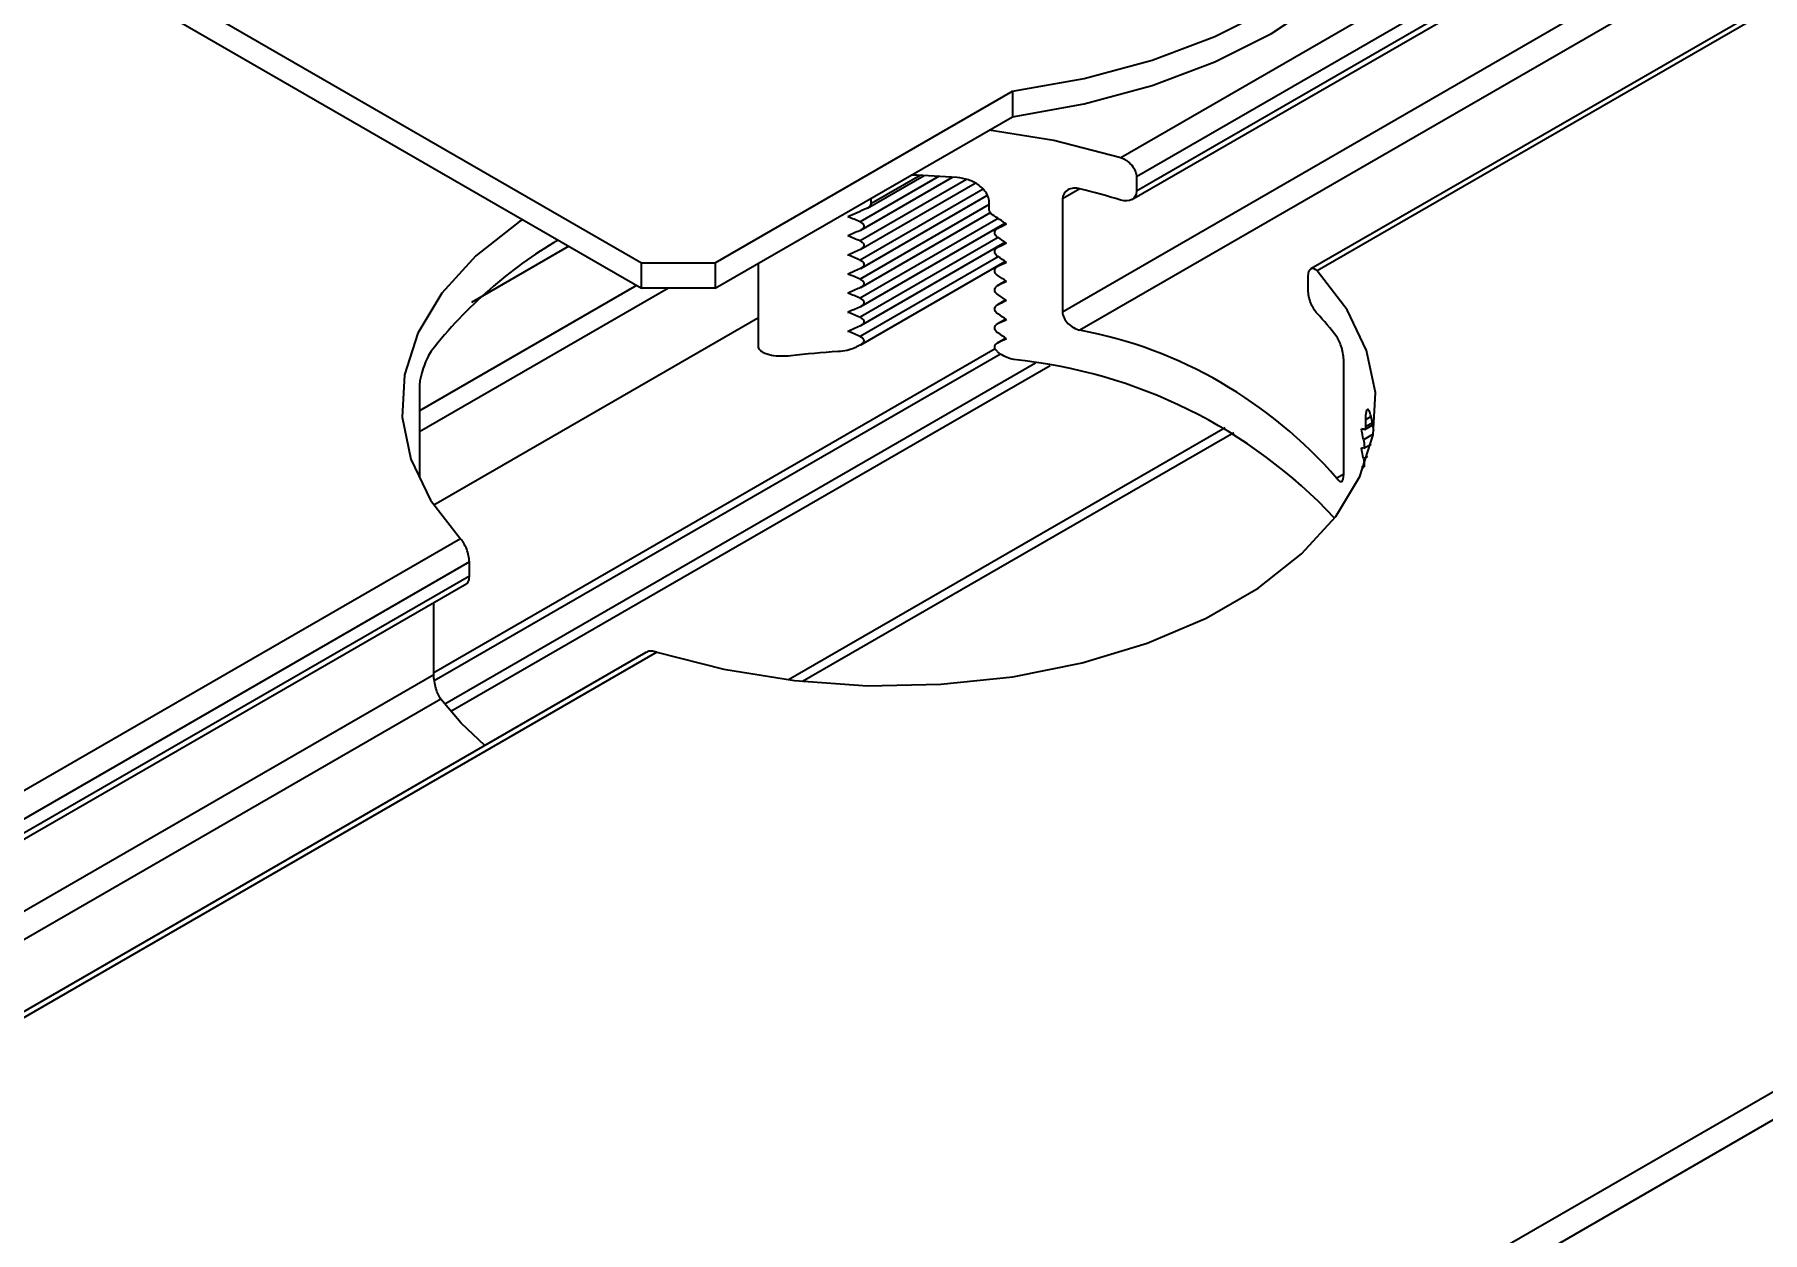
# Model space of a CAD drawing. Extents: x 0 to 13.3, y -7.3 to 0.
# Drawn here: x 4.407 to 6.402, y -3.303 to -1.92 of the extents above; entities that cross this region are included whole.
import ezdxf
from ezdxf import colors
from ezdxf.entities.mleader import LeaderData, LeaderLine
from ezdxf.math import Vec2, Vec3

# ---------------------------------------------------------------- set-up
doc = ezdxf.new("R2010")
doc.units = 0
doc.header["$LTSCALE"] = 0.5
doc.header["$MEASUREMENT"] = 0
for name, color, linetype in [('FAB DWG', 221, 'CONTINUOUS'), ('Hardware', 242, 'CONTINUOUS'), ('Housing', 150, 'CONTINUOUS')]:
    doc.layers.add(name, color=color, linetype=linetype)
doc.styles.add('LSAD_Standard', font='arial.ttf')

msp = doc.modelspace()

# ---------------------------------------------------------------- linework, layer by layer
at = {"layer": 'Hardware', "transparency": 16777216}
for p, q in [((4.4414, -1.7989), (5.1078, -2.1835)), ((4.4414, -1.8282), (5.1078, -2.2128)), ((5.1927, -2.1835), (5.5362, -1.9853)), ((5.5362, -1.9853), (5.5362, -2.0146)), ((5.1927, -2.2128), (5.5362, -2.0146)), ((5.1078, -2.1835), (5.1927, -2.1835)), ((5.1078, -2.2128), (5.1078, -2.1835)), ((5.1927, -2.1835), (5.1927, -2.2128)), ((5.1927, -2.2128), (5.1078, -2.2128))]:
    msp.add_line(p, q, dxfattribs=at)
at = {"layer": 'Hardware', "transparency": 16777216, "flags": 128}
for points in [[(5.5362, -1.9853), (5.6189, -1.9705), (5.6973, -1.9493), (5.7699, -1.922), (5.8353, -1.8892), (5.8921, -1.8515), (5.9394, -1.8096), (5.9762, -1.7643), (6.0018, -1.7165)], [(5.5362, -2.0146), (5.6189, -1.9998), (5.6973, -1.9786), (5.7699, -1.9513), (5.8353, -1.9185), (5.8921, -1.8808), (5.9394, -1.8389), (5.9762, -1.7936), (6.0018, -1.7459)]]:
    msp.add_lwpolyline(points, dxfattribs=at)
at = {"layer": 'Housing', "transparency": 16777216}
for p, q in [((7.2477, -1.1464), (5.6612, -2.062)), ((7.2692, -1.1666), (5.6793, -2.0842)), ((7.2798, -1.1768), (5.6793, -2.1006)), ((5.674, -2.1104), (7.2842, -1.181)), ((7.3375, -1.2339), (5.594, -2.2402)), ((7.3577, -1.2549), (5.6141, -2.2612)), ((7.4077, -1.3089), (5.8807, -2.1902)), ((7.4117, -1.3134), (5.8879, -2.1928)), ((5.4515, -2.0834), (5.3603, -2.1361)), ((5.483, -2.0873), (5.3603, -2.1581)), ((5.361, -2.1457), (5.467, -2.0845)), ((5.361, -2.1677), (5.4931, -2.0915)), ((5.3689, -2.1201), (5.434, -2.0825)), ((5.4296, -2.0824), (5.3724, -2.1154)), ((5.6793, -2.0842), (5.6793, -2.1006)), ((5.5022, -2.0983), (5.3603, -2.1802)), ((5.361, -2.1898), (5.5072, -2.1054)), ((5.3724, -2.1091), (5.3724, -2.1154)), ((5.5094, -2.1222), (5.5094, -2.114)), ((5.6141, -2.0979), (5.594, -2.1095)), ((5.594, -2.1095), (5.594, -2.2402)), ((5.5094, -2.1161), (5.3603, -2.2022)), ((5.5197, -2.1322), (5.3603, -2.2243)), ((5.361, -2.2118), (5.5107, -2.1254)), ((5.5197, -2.1543), (5.3603, -2.2463)), ((5.361, -2.2339), (5.5277, -2.1376)), ((5.5284, -2.1381), (5.5183, -2.144)), ((5.5285, -2.1381), (5.5189, -2.1437)), ((5.0237, -2.1643), (4.9112, -2.2292)), ((5.361, -2.2559), (5.5277, -2.1597)), ((5.5284, -2.1602), (5.5183, -2.166)), ((5.5285, -2.1602), (5.5189, -2.1657)), ((5.2428, -2.2796), (5.2428, -2.1839)), ((5.5197, -2.1763), (5.3603, -2.2683)), ((5.361, -2.278), (5.5277, -2.1817)), ((5.5284, -2.1822), (5.5183, -2.1881)), ((5.5285, -2.1822), (5.5189, -2.1878)), ((5.1021, -2.2095), (4.8513, -2.3543)), ((5.1388, -2.2128), (4.8513, -2.3787)), ((5.5284, -2.2043), (5.5183, -2.2101)), ((5.5285, -2.2043), (5.5189, -2.2098)), ((5.8777, -2.2151), (5.8777, -2.1987)), ((5.5284, -2.2263), (5.5183, -2.2322)), ((5.5285, -2.2263), (5.5189, -2.2319)), ((5.2428, -2.2469), (4.8679, -2.4633)), ((5.5284, -2.2484), (5.5183, -2.2542)), ((5.5285, -2.2484), (5.5189, -2.2539)), ((5.5284, -2.2704), (5.5183, -2.2763)), ((5.5285, -2.2704), (5.5189, -2.276)), ((5.5162, -2.2827), (4.8678, -2.6568)), ((4.8684, -2.6659), (5.5223, -2.2885)), ((5.5629, -2.2992), (4.8805, -2.6931)), ((5.5796, -2.3024), (4.8875, -2.7018)), ((5.1768, -3.8551), (7.869, -2.3009)), ((5.9188, -2.4276), (5.9188, -2.297)), ((4.8513, -2.3259), (4.8513, -2.4311)), ((5.1909, -3.8796), (7.8726, -2.3314)), ((5.7819, -2.3741), (5.2776, -2.6652)), ((5.9432, -2.3759), (5.9524, -2.3705)), ((5.9503, -2.3609), (5.9437, -2.3647)), ((5.9437, -2.3647), (5.9437, -2.3728)), ((5.9519, -2.3681), (5.9437, -2.3728)), ((5.7917, -2.3796), (5.2938, -2.667)), ((5.9528, -2.3812), (5.9416, -2.3877)), ((5.9418, -2.3976), (5.9503, -2.3927)), ((5.9463, -2.4071), (5.9416, -2.4097)), ((5.9188, -2.4276), (5.9107, -2.4323)), ((5.9418, -2.4196), (5.9416, -2.4197)), ((4.8987, -2.5021), (3.8658, -3.0982)), ((4.9089, -2.5288), (3.8941, -3.1146)), ((4.9089, -2.5452), (4.9089, -2.5288)), ((4.9089, -2.5452), (3.9082, -3.1227)), ((3.9141, -3.1261), (4.9059, -2.5537)), ((4.8678, -2.6593), (4.8678, -2.5756)), ((5.1126, -2.6335), (4.0866, -3.2257)), ((5.1254, -2.6329), (4.0925, -3.2291)), ((4.8678, -2.6593), (3.9865, -3.1679)), ((4.876, -2.6872), (4.0148, -3.1842))]:
    msp.add_line(p, q, dxfattribs=at)
at = {"layer": 'Housing', "transparency": 16777216, "flags": 128}
for points in [[(5.6612, -2.062), (5.5839, -2.042), (5.5093, -2.0301)], [(4.9706, -2.1336), (4.9668, -2.1358), (4.9165, -2.1752), (4.8771, -2.2185), (4.8494, -2.2647), (4.834, -2.3128), (4.8314, -2.3617), (4.8415, -2.4103), (4.8641, -2.4574), (4.8987, -2.5021)], [(5.1254, -2.6329), (5.2028, -2.6529), (5.2845, -2.666), (5.3686, -2.6718), (5.4533, -2.6702), (5.5366, -2.6614), (5.6167, -2.6454), (5.6917, -2.6226), (5.76, -2.5937), (5.8199, -2.5591), (5.8701, -2.5197), (5.9096, -2.4764), (5.9373, -2.4302), (5.9526, -2.3821), (5.9553, -2.3332), (5.9452, -2.2846), (5.9226, -2.2375), (5.8879, -2.1928)], [(4.9266, -2.7409), (4.8994, -2.7151), (4.876, -2.6872)]]:
    msp.add_lwpolyline(points, dxfattribs=at)
at = {"layer": 'Housing', "transparency": 16777216}
for centre, radius, start, end in [((5.3936, -3.0479), 0.9662, 85.3374, 88.4742), ((5.4241, -2.8707), 0.7959, 72.6661, 76.1857), ((5.2732, -2.6047), 0.5184, 120.3194, 142.0023), ((5.6671, -2.4498), 0.3034, 36.5725, 43.269), ((5.5164, -2.773), 0.5211, 40.8285, 79.1891), ((5.392, -3.2357), 0.9515, 93.4469, 96.7569), ((5.4785, -2.8813), 0.5892, 43.1716, 84.2437), ((5.7609, -2.4073), 0.195, 8.9784, 13.788)]:
    msp.add_arc(centre, radius, start, end, dxfattribs=at)
for centre, major_axis, ratio, start_param, end_param in [((5.3933, -2.1894), (0.5617, 0.2486), 0.119071, 1.563716, 1.602062), ((5.3933, -2.7482), (-0.4179, 0.6022), 0.625177, 5.504499, 5.529606), ((5.3933, -2.6321), (-0.4327, 0.5521), 0.650927, 5.161029, 5.190817), ((5.3933, -2.2114), (0.5617, 0.2486), 0.119072, 1.577832, 1.602061), ((5.3933, -2.7703), (-0.4179, 0.6022), 0.625177, 5.5045, 5.529606), ((5.3933, -2.2553), (0.5621, 0.2743), 0.074896, 1.289879, 1.309173), ((5.3933, -2.6541), (-0.4327, 0.5521), 0.650927, 5.161027, 5.179634), ((5.3933, -2.2335), (0.5617, 0.2486), 0.119072, 1.577832, 1.602061), ((5.3933, -2.7923), (-0.4179, 0.6022), 0.625176, 5.5045, 5.529607), ((5.3933, -2.2773), (0.5621, 0.2743), 0.074896, 1.289879, 1.309173), ((5.3933, -2.2555), (0.5617, 0.2486), 0.119068, 1.577833, 1.602063), ((5.3933, -2.2994), (0.5621, 0.2743), 0.074896, 1.289879, 1.309173), ((5.3933, -2.6762), (-0.4327, 0.5521), 0.650927, 5.161027, 5.179633), ((5.3933, -2.8144), (-0.4179, 0.6022), 0.625179, 5.504497, 5.529604), ((5.3933, -2.2776), (0.5617, 0.2486), 0.119068, 1.577833, 1.602063), ((5.3933, -2.3214), (0.5621, 0.2743), 0.0749, 1.289877, 1.309171), ((5.3933, -2.6982), (-0.4327, 0.5521), 0.650925, 5.161031, 5.179637), ((5.3933, -2.8364), (-0.4179, 0.6022), 0.625179, 5.504497, 5.529604), ((5.3933, -2.2996), (0.5617, 0.2486), 0.119068, 1.577833, 1.602063), ((5.3933, -2.3435), (0.5621, 0.2743), 0.0749, 1.289877, 1.309171), ((5.3933, -2.7203), (-0.4327, 0.5521), 0.650925, 5.161031, 5.179637), ((5.3933, -2.8585), (-0.4179, 0.6022), 0.625178, 5.504497, 5.529604), ((5.3933, -2.3655), (0.5621, 0.2743), 0.0749, 1.289877, 1.309171), ((5.3933, -2.7423), (-0.4327, 0.5521), 0.650925, 5.161031, 5.179637), ((5.3933, -2.3217), (0.5617, 0.2486), 0.119068, 1.577833, 1.602063), ((5.3933, -2.8805), (-0.4179, 0.6022), 0.625178, 5.504498, 5.529604), ((5.3933, -2.3876), (0.5621, 0.2743), 0.0749, 1.289877, 1.309171), ((5.3933, -2.7644), (-0.4327, 0.5521), 0.650926, 5.16103, 5.179636), ((5.3933, -2.3143), (0.5621, 0.2743), 0.074888, 1.593086, 1.602967), ((5.3933, -2.8073), (-0.4179, 0.6022), 0.625177, 5.212902, 5.22059), ((5.3933, -2.6321), (0.5617, 0.2486), 0.119071, 0.161947, 0.191735), ((5.3933, -2.2553), (-0.4179, 0.6022), 0.625176, 4.099987, 4.119281), ((5.3933, -2.6541), (0.5617, 0.2486), 0.119069, 0.17313, 0.191736), ((5.3933, -2.2773), (-0.4179, 0.6022), 0.625176, 4.099987, 4.119281), ((5.3933, -2.6762), (0.5617, 0.2486), 0.119069, 0.17313, 0.191736)]:
    msp.add_ellipse(centre, major_axis=major_axis, ratio=ratio, start_param=start_param, end_param=end_param, dxfattribs=at)
at = {"layer": 'Housing', "color": 1, "transparency": 16777216}
msp.add_open_spline([(6.1382, -0.4197), (7.9821, -1.3335), (7.8789, -2.9115), (7.7756, -4.4895), (8.5089, -5.0806)], degree=3, knots=[0, 0, 0, 0, 1, 1.807725, 1.807725, 1.807725, 1.807725], dxfattribs=at)
at = {"layer": 'Housing', "transparency": 16777216}
for points, knots in [([(5.6612, -2.062), (5.666, -2.0635), (5.6706, -2.0666), (5.6773, -2.0749), (5.6793, -2.0798), (5.6793, -2.0842)], [0, 0, 0, 0, 0.5, 0.5, 1, 1, 1, 1]), ([(5.5094, -2.114), (5.5094, -2.1103), (5.5082, -2.1065), (5.5039, -2.0995), (5.5009, -2.0964), (5.4937, -2.0912), (5.4896, -2.0891), (5.4811, -2.0862), (5.4766, -2.0853), (5.4721, -2.0849)], [0, 0, 0, 0, 0.25, 0.25, 0.5, 0.5, 0.75, 0.75, 1, 1, 1, 1]), ([(5.6141, -2.0979), (5.6091, -2.0966), (5.6041, -2.097), (5.5964, -2.1012), (5.594, -2.105), (5.594, -2.1095)], [0, 0, 0, 0, 0.5, 0.5, 1, 1, 1, 1]), ([(5.6793, -2.1006), (5.6793, -2.105), (5.6773, -2.1085), (5.6706, -2.1123), (5.666, -2.1125), (5.6612, -2.111)], [0, 0, 0, 0, 0.5, 0.5, 1, 1, 1, 1]), ([(5.3724, -2.1154), (5.3724, -2.1166), (5.3718, -2.1177), (5.3701, -2.1195), (5.3689, -2.1202), (5.3677, -2.1207)], [0, 0, 0, 0, 0.5, 0.5, 1, 1, 1, 1]), ([(5.3603, -2.1361), (5.3615, -2.1366), (5.3625, -2.1372), (5.3641, -2.1389), (5.3646, -2.14), (5.3645, -2.1422), (5.3639, -2.1433), (5.3621, -2.1451), (5.361, -2.1458), (5.3598, -2.1463)], [0, 0, 0, 0, 0.25, 0.25, 0.5, 0.5, 0.75, 0.75, 1, 1, 1, 1]), ([(5.5193, -2.154), (5.5172, -2.1526), (5.5157, -2.1505), (5.5155, -2.1464), (5.5169, -2.1446), (5.5189, -2.1437)], [0, 0, 0, 0, 0.5, 0.5, 1, 1, 1, 1]), ([(5.3603, -2.1581), (5.3615, -2.1586), (5.3625, -2.1593), (5.3641, -2.161), (5.3646, -2.1621), (5.3645, -2.1643), (5.3639, -2.1654), (5.3621, -2.1671), (5.361, -2.1678), (5.3598, -2.1683)], [0, 0, 0, 0, 0.25, 0.25, 0.5, 0.5, 0.75, 0.75, 1, 1, 1, 1]), ([(5.5193, -2.176), (5.5172, -2.1746), (5.5157, -2.1726), (5.5155, -2.1685), (5.5169, -2.1667), (5.5189, -2.1657)], [0, 0, 0, 0, 0.5, 0.5, 1, 1, 1, 1]), ([(5.3603, -2.1802), (5.3615, -2.1807), (5.3625, -2.1813), (5.3641, -2.183), (5.3646, -2.1841), (5.3645, -2.1863), (5.3639, -2.1874), (5.3621, -2.1892), (5.361, -2.1899), (5.3598, -2.1904)], [0, 0, 0, 0, 0.25, 0.25, 0.5, 0.5, 0.75, 0.75, 1, 1, 1, 1]), ([(5.5193, -2.1981), (5.5172, -2.1967), (5.5157, -2.1946), (5.5155, -2.1905), (5.5169, -2.1887), (5.5189, -2.1878)], [0, 0, 0, 0, 0.5, 0.5, 1, 1, 1, 1]), ([(5.8777, -2.1987), (5.8777, -2.1943), (5.8789, -2.1912), (5.8828, -2.1891), (5.8854, -2.1901), (5.8879, -2.1928)], [0, 0, 0, 0, 0.5, 0.5, 1, 1, 1, 1]), ([(5.3603, -2.2022), (5.3615, -2.2027), (5.3625, -2.2034), (5.3641, -2.2051), (5.3646, -2.2062), (5.3645, -2.2084), (5.3639, -2.2095), (5.3621, -2.2112), (5.361, -2.2119), (5.3598, -2.2124)], [0, 0, 0, 0, 0.25, 0.25, 0.5, 0.5, 0.75, 0.75, 1, 1, 1, 1]), ([(5.5193, -2.2201), (5.5172, -2.2187), (5.5157, -2.2167), (5.5155, -2.2126), (5.5169, -2.2108), (5.5189, -2.2098)], [0, 0, 0, 0, 0.5, 0.5, 1, 1, 1, 1]), ([(5.3603, -2.2243), (5.3615, -2.2248), (5.3625, -2.2254), (5.3641, -2.2271), (5.3646, -2.2282), (5.3645, -2.2304), (5.3639, -2.2315), (5.3621, -2.2333), (5.361, -2.234), (5.3598, -2.2345)], [0, 0, 0, 0, 0.25, 0.25, 0.5, 0.5, 0.75, 0.75, 1, 1, 1, 1]), ([(5.5193, -2.2422), (5.5172, -2.2408), (5.5157, -2.2387), (5.5155, -2.2346), (5.5169, -2.2328), (5.5189, -2.2319)], [0, 0, 0, 0, 0.5, 0.5, 1, 1, 1, 1]), ([(5.8879, -2.2418), (5.8854, -2.2391), (5.8828, -2.2348), (5.8789, -2.2249), (5.8777, -2.2195), (5.8777, -2.2151)], [0, 0, 0, 0, 0.5, 0.5, 1, 1, 1, 1]), ([(5.3603, -2.2463), (5.3615, -2.2468), (5.3625, -2.2475), (5.3641, -2.2492), (5.3646, -2.2503), (5.3645, -2.2525), (5.3639, -2.2536), (5.3621, -2.2553), (5.361, -2.256), (5.3598, -2.2565)], [0, 0, 0, 0, 0.25, 0.25, 0.5, 0.5, 0.75, 0.75, 1, 1, 1, 1]), ([(5.5193, -2.2642), (5.5172, -2.2628), (5.5157, -2.2608), (5.5155, -2.2567), (5.5169, -2.2549), (5.5189, -2.2539)], [0, 0, 0, 0, 0.5, 0.5, 1, 1, 1, 1]), ([(5.594, -2.2402), (5.594, -2.2447), (5.5964, -2.2495), (5.604, -2.2571), (5.6091, -2.2599), (5.6141, -2.2612)], [0, 0, 0, 0, 0.5, 0.5, 1, 1, 1, 1]), ([(5.3603, -2.2683), (5.3614, -2.2688), (5.3625, -2.2695), (5.364, -2.2711), (5.3645, -2.2721), (5.3645, -2.2743), (5.364, -2.2753), (5.3625, -2.2771), (5.3614, -2.2778), (5.3603, -2.2784)], [0, 0, 0, 0, 0.25, 0.25, 0.5, 0.5, 0.75, 0.75, 1, 1, 1, 1]), ([(5.9188, -2.297), (5.9188, -2.2925), (5.9179, -2.2867), (5.9149, -2.2765), (5.9128, -2.2719), (5.9107, -2.269)], [0, 0, 0, 0, 0.5, 0.5, 1, 1, 1, 1]), ([(4.8647, -2.2856), (4.8617, -2.2903), (4.859, -2.2957), (4.8553, -2.3058), (4.8541, -2.3094), (4.8526, -2.3155), (4.8522, -2.3176), (4.8516, -2.322), (4.8513, -2.3241), (4.8513, -2.3259)], [0, 0, 0, 0, 0.5, 0.5, 0.75, 0.75, 0.875, 0.875, 1, 1, 1, 1]), ([(5.2801, -2.2908), (5.2762, -2.2912), (5.2725, -2.2914), (5.265, -2.2913), (5.2613, -2.291), (5.2543, -2.2897), (5.2509, -2.2887), (5.2466, -2.2862), (5.2453, -2.2852), (5.2434, -2.2827), (5.2428, -2.2813), (5.2428, -2.2796)], [0, 0, 0, 0, 0.25, 0.25, 0.5, 0.5, 0.75, 0.75, 0.875, 0.875, 1, 1, 1, 1]), ([(5.5189, -2.286), (5.5169, -2.2846), (5.5156, -2.2825), (5.5156, -2.2786), (5.5169, -2.2769), (5.5189, -2.276)], [0, 0, 0, 0, 0.5, 0.5, 1, 1, 1, 1]), ([(5.5376, -2.295), (5.535, -2.2946), (5.5325, -2.2939), (5.5276, -2.2919), (5.5252, -2.2906), (5.5231, -2.2891)], [0, 0, 0, 0, 0.5, 0.5, 1, 1, 1, 1]), ([(5.9503, -2.3609), (5.9496, -2.3582), (5.949, -2.3562), (5.9475, -2.3534), (5.9468, -2.3527), (5.9455, -2.3529), (5.9449, -2.354), (5.944, -2.358), (5.9437, -2.3609), (5.9437, -2.3647)], [0, 0, 0, 0, 0.25, 0.25, 0.5, 0.5, 0.75, 0.75, 1, 1, 1, 1]), ([(5.9416, -2.3877), (5.9421, -2.39), (5.9424, -2.3928), (5.9424, -2.3968), (5.942, -2.3978), (5.9416, -2.3977)], [0, 0, 0, 0, 0.5, 0.5, 1, 1, 1, 1]), ([(5.9416, -2.4097), (5.942, -2.4117), (5.9423, -2.414), (5.9424, -2.4177), (5.9423, -2.4191), (5.9419, -2.4195)], [0, 0, 0, 0, 0.5, 0.5, 1, 1, 1, 1]), ([(5.9107, -2.4323), (5.9128, -2.4353), (5.9149, -2.4366), (5.9179, -2.435), (5.9188, -2.4321), (5.9188, -2.4276)], [0, 0, 0, 0, 0.5, 0.5, 1, 1, 1, 1]), ([(4.9089, -2.5288), (4.9089, -2.5244), (4.9077, -2.519), (4.9039, -2.5092), (4.9013, -2.5048), (4.8987, -2.5021)], [0, 0, 0, 0, 0.5, 0.5, 1, 1, 1, 1]), ([(4.9058, -2.5535), (4.9064, -2.5531), (4.9078, -2.5521), (4.9088, -2.5489), (4.9089, -2.5461), (4.9089, -2.5452)], [0, 0, 0, 0, 0.334792, 0.763955, 1, 1, 1, 1]), ([(5.1254, -2.6329), (5.1233, -2.6325), (5.1192, -2.6316), (5.1147, -2.6321), (5.1131, -2.6335), (5.1128, -2.6337)], [0, 0, 0, 0, 0.445835, 0.892062, 1, 1, 1, 1]), ([(4.876, -2.6872), (4.8738, -2.6843), (4.8718, -2.6798), (4.8688, -2.6695), (4.8678, -2.6638), (4.8678, -2.6593)], [0, 0, 0, 0, 0.5, 0.5, 1, 1, 1, 1])]:
    msp.add_open_spline(points, degree=3, knots=knots, dxfattribs=at)
for points in [[(5.5131, -2.1278), (5.511, -2.1264), (5.5094, -2.1243), (5.5094, -2.1222)], [(5.3547, -2.2811), (5.3486, -2.2841), (5.3417, -2.2855), (5.3348, -2.2859)], [(5.9437, -2.3728), (5.9437, -2.375), (5.9434, -2.376), (5.9429, -2.3759)]]:
    msp.add_open_spline(points, degree=3, dxfattribs=at)

# ---------------------------------------------------------------- leaders
at = {"layer": 'FAB DWG', "ltscale": 0.5, "transparency": 16777216}
ml = msp.add_multileader_mtext('Standard', dxfattribs=at)
ml.set_content('\\A1;{\\fArial|b1|i0|c0|p34;\\LWIRING NOTE:\\P}SEAL END PLATES WITH PLENUM RATED ALUMINUM TAPE', color=256, style='LSAD_Standard')
ml.set_leader_properties()
ml.build(insert=Vec2(0, 0))
ml.multileader.update_dxf_attribs({"text_left_attachment_type": 2, "dogleg_length": 0.36, "arrow_head_size": 0.1875})
ctx = ml.context
ctx.base_point, ctx.char_height, ctx.arrow_head_size, ctx.landing_gap_size, ctx.plane_origin = Vec3(0.0351, -4.8025), 0.1875, 0.1875, 0.09, Vec3(5.7281, 13.6045)
ctx.left_attachment, ctx.text_align_type = 2, 2
notes = []
notes.append((ctx, [(1, (1, 1, 0), (2.6922, -4.1743), (-1, 0), 0.1297, [(3, [(5.1909, -4.7742), (3.7329, -3.0011), (2.7673, -3.3611), (4.1467, -3.8192)], 0, [])])]))
ctx.mtext.insert, ctx.mtext.width, ctx.mtext.defined_height, ctx.mtext.alignment, ctx.mtext.flow_direction = Vec3(2.4726, -4.0806), 2.351815, 1.4978, 3, 5
for ctx, leaders in notes:
    for number, flags, end, landing, length, lines in leaders:
        leader = LeaderData()
        leader.index, (leader.has_last_leader_line, leader.has_dogleg_vector, leader.attachment_direction) = number, flags
        leader.last_leader_point, leader.dogleg_vector, leader.dogleg_length = Vec3(end), Vec3(landing), length
        for number, points, colour, breaks in lines:
            line = LeaderLine()
            line.index, line.vertices, line.color, line.breaks = number, Vec3.list(points), colors.encode_raw_color(colour), breaks
            leader.lines.append(line)
        ctx.leaders.append(leader)

doc.saveas('drawing.dxf')
